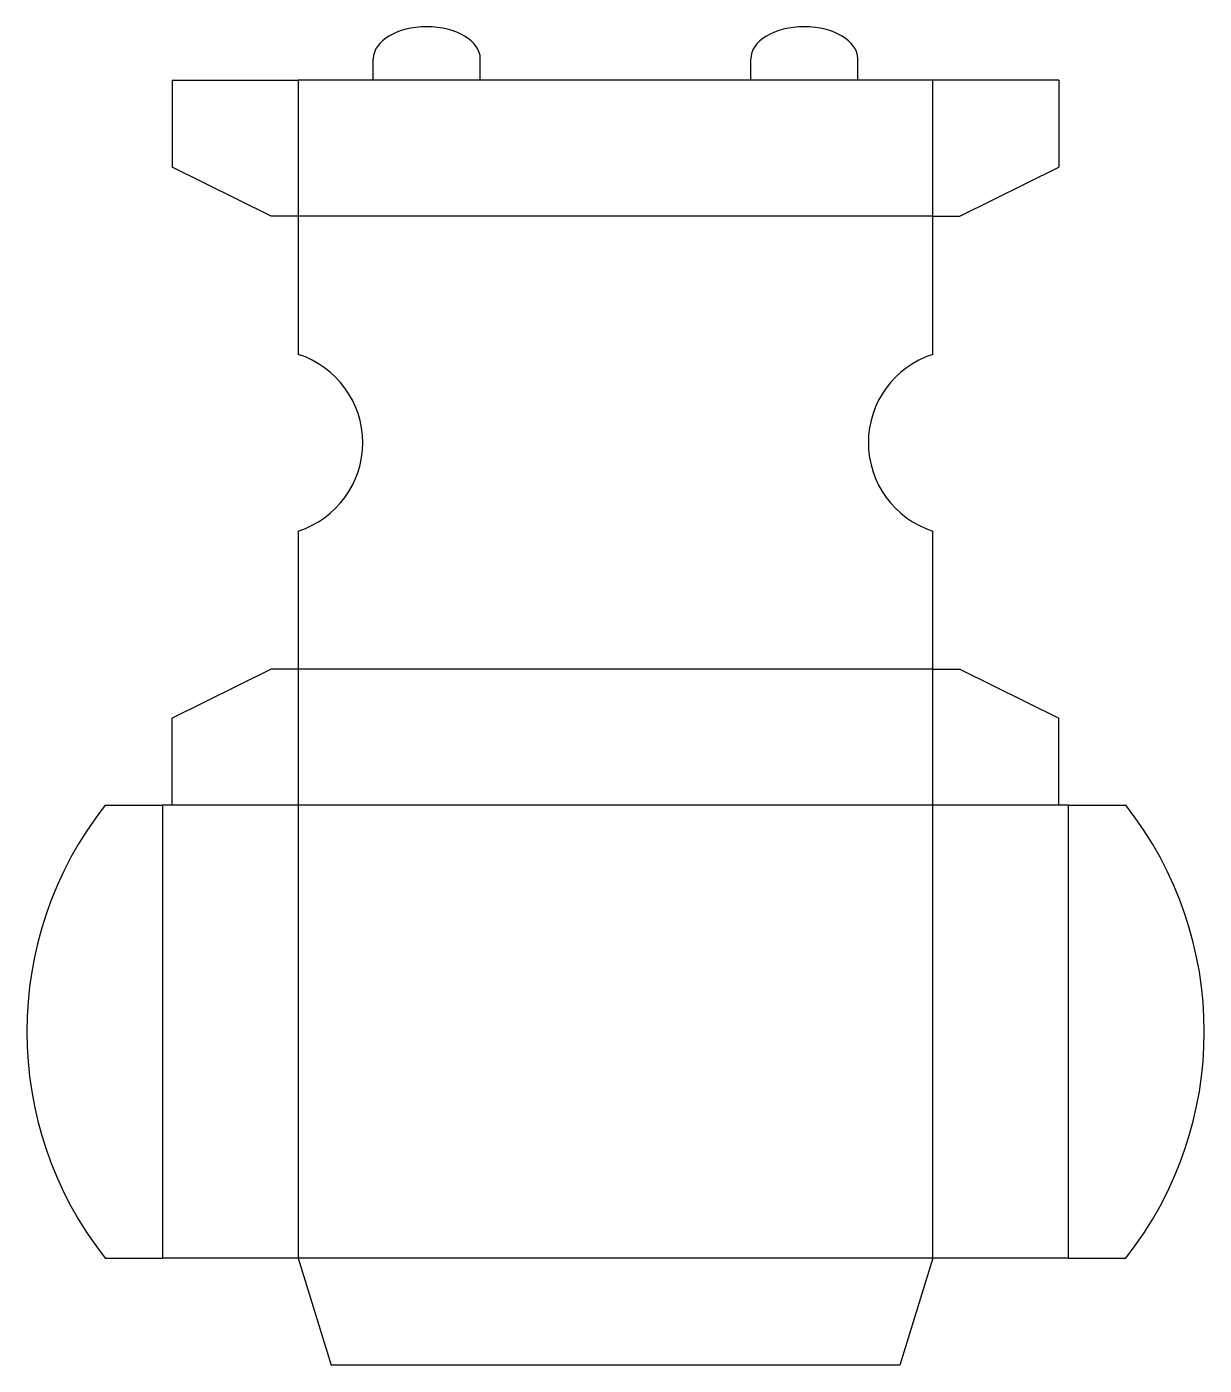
# Model space of a CAD drawing. Header units: millimetres. Extents: x 147 to 312, y -111 to 77.
import ezdxf

# ---------------------------------------------------------------- set-up
doc = ezdxf.new("R2010")
doc.units = ezdxf.units.MM
doc.header["$MEASUREMENT"] = 0

msp = doc.modelspace()

# ---------------------------------------------------------------- linework, layer by layer
for p, q in [((195.23, 69.56), (195.23, 72.56)), ((210.23, 69.56), (210.23, 72.56)), ((248.13, 69.56), (248.13, 72.56)), ((263.13, 69.56), (263.13, 72.56)), ((167.06, 69.56), (184.73, 69.56)), ((198.23, 69.56), (184.73, 69.56)), ((251.13, 69.56), (207.23, 69.56)), ((273.63, 69.56), (260.13, 69.56)), ((291.3, 69.56), (273.63, 69.56)), ((184.73, 50.51), (184.73, 31.14)), ((273.63, 31.14), (273.63, 50.51)), ((184.73, 6.38), (184.73, -12.99)), ((273.63, -12.99), (273.63, 6.38)), ((157.68, -32.04), (165.68, -32.04)), ((184.73, -32.04), (165.68, -32.04)), ((292.68, -32.04), (273.63, -32.04)), ((292.68, -32.04), (300.68, -32.04)), ((157.68, -95.54), (165.68, -95.54)), ((184.73, -95.54), (165.68, -95.54)), ((184.73, -95.54), (189.33, -110.54)), ((195.23, -95.54), (184.73, -95.54)), ((248.13, -95.54), (210.23, -95.54)), ((273.63, -95.54), (263.13, -95.54)), ((273.63, -95.54), (269.02, -110.54)), ((292.68, -95.54), (273.63, -95.54)), ((292.68, -95.54), (300.68, -95.54)), ((269.02, -110.54), (189.33, -110.54))]:
    msp.add_line(p, q)
at = {"color": 7}
for p, q in [((167.06, 69.56), (167.06, 57.39)), ((291.3, 69.56), (291.3, 57.39)), ((180.92, 50.51), (167.06, 57.39)), ((277.43, 50.51), (291.3, 57.39)), ((184.73, 50.51), (180.92, 50.51)), ((273.63, 50.51), (277.43, 50.51)), ((180.92, -12.99), (167.06, -19.87)), ((184.73, -12.99), (180.92, -12.99)), ((273.63, -12.99), (277.43, -12.99)), ((277.43, -12.99), (291.3, -19.87)), ((167.06, -32.04), (167.06, -19.87)), ((291.3, -32.04), (291.3, -19.87))]:
    msp.add_line(p, q, dxfattribs=at)
at = {"color": 6}
for p, q in [((184.73, 69.56), (184.73, 50.51)), ((207.23, 69.56), (198.23, 69.56)), ((260.13, 69.56), (251.13, 69.56)), ((273.63, 50.51), (273.63, 69.56)), ((273.63, 50.51), (184.73, 50.51)), ((273.63, -12.99), (184.73, -12.99)), ((184.73, -12.99), (184.73, -32.04)), ((273.63, -32.04), (273.63, -12.99)), ((165.68, -32.04), (165.68, -95.54)), ((273.63, -32.04), (184.73, -32.04)), ((184.73, -32.04), (184.73, -95.54)), ((273.63, -95.54), (273.63, -32.04)), ((292.68, -95.54), (292.68, -32.04)), ((210.23, -95.54), (195.23, -95.54)), ((263.13, -95.54), (248.13, -95.54))]:
    msp.add_line(p, q, dxfattribs=at)
for centre, radius, start, end in [((180.75, 18.76), 13, 287.8253, 72.1747), ((277.61, 18.76), 13, 107.8253, 252.1747), ((198, -63.79), 51.32, 141.782, 218.218), ((260.36, -63.79), 51.32, 321.782, 38.218)]:
    msp.add_arc(centre, radius, start, end)
for centre in [(202.73, 72.56), (255.63, 72.56)]:
    msp.add_ellipse(centre, major_axis=(-7.5, 0), ratio=0.6, start_param=3.141593, end_param=6.283185)

doc.saveas('drawing.dxf')
